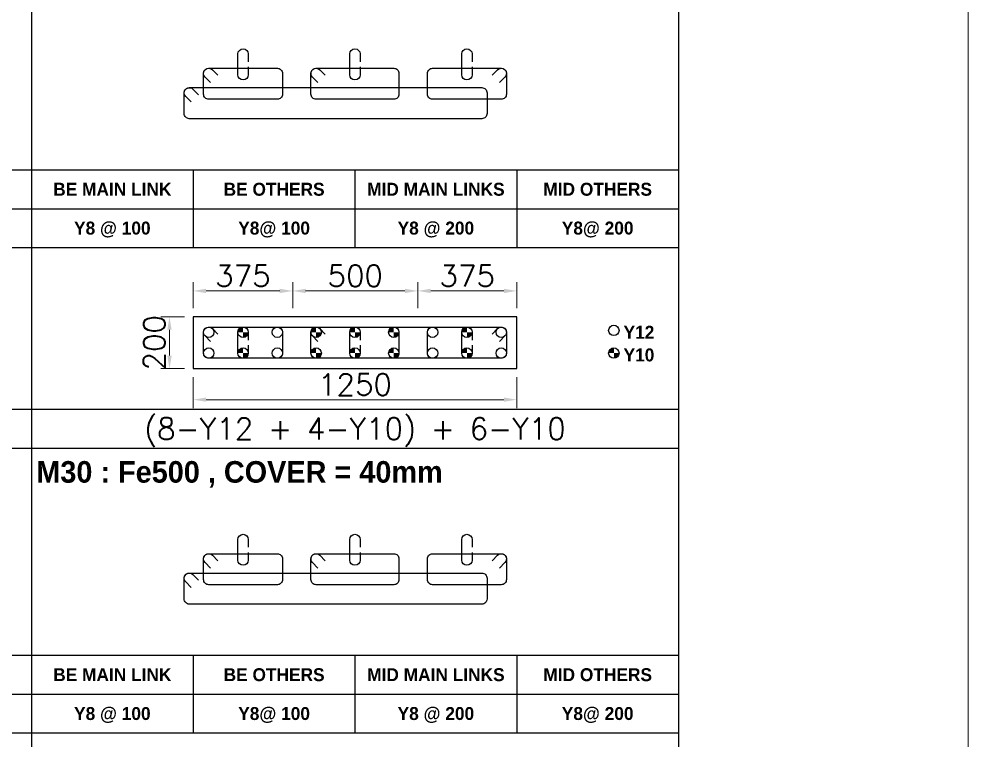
# Model space of a CAD drawing. Header units: millimetres. Extents: x -28707963 to -28231469, y 696001 to 896471.
# Drawn here: x -28253180 to -28242181, y 843164 to 851519 of the extents above; entities that cross this region are included whole.
import ezdxf
from ezdxf.enums import TextEntityAlignment as Align

# ---------------------------------------------------------------- set-up
doc = ezdxf.new("R2010")
doc.units = ezdxf.units.MM
doc.header["$MEASUREMENT"] = 0
doc.header["$PDMODE"] = 34
doc.header["$PDSIZE"] = -8
doc.layers.get('0').update_dxf_attribs({"lineweight": 5})
for name, color, linetype in [('09 COL TEXT-SCH', 2, 'Continuous'), ('14 REINF', 6, 'Continuous'), ('22 TABLE FRAME', 5, 'Continuous'), ('23 STIRRUPS', 5, 'Continuous'), ('TEXT', 4, 'Continuous')]:
    doc.layers.add(name, color=color, linetype=linetype)
doc.layers.add('19 COLUMN', color=1, linetype='Continuous', lineweight=25)
doc.styles.add('adani bold', font='')
doc.styles.add('ROMANS', font='simplex.shx')
doc.styles.get('adani bold').set_extended_font_data('Adani Bold', bold=True)
doc.dimstyles.new('D 50', dxfattribs={"dimscale": 100, "dimtxt": 3, "dimasz": 1.5, "dimexe": 1, "dimexo": 1, "dimgap": 0.5, "dimtad": 1, "dimdec": 0, "dimdsep": 46, "dimtxsty": 'ROMANS', "dimcen": 2.5, "dimclrd": 5, "dimclre": 5, "dimclrt": 4, "dimadec": 0, "dimazin": 0, "dimtfac": 1, "dimtdec": 0, "dimtmove": 0, "dimatfit": 3, "dimfxl": 1, "dimlwd": 0, "dimlwe": 0, "dimarcsym": 0})

# ---------------------------------------------------------------- blocks, each defined once
blk = doc.blocks.new('*D527')
at = {"color": 5, "lineweight": 0, "transparency": 16777216}
for p, q in [((-28251161, 847368), (-28251161, 847008)), ((-28247411, 847368), (-28247411, 847008)), ((-28251011, 847108), (-28247561, 847108))]:
    blk.add_line(p, q, dxfattribs=at)
at = {"color": 5, "transparency": 16777216}
for points in [[(-28251011, 847133), (-28251011, 847083), (-28251161, 847108)], [(-28247561, 847083), (-28247561, 847133), (-28247411, 847108)]]:
    blk.add_solid(points, dxfattribs=at)
at = {"layer": 'Defpoints', "color": 0, "transparency": 16777216}
for p in [(-28251161, 847468), (-28247411, 847468), (-28247411, 847108)]:
    blk.add_point(p, dxfattribs=at)
at = {"color": 4, "transparency": 16777216, "insert": (-28249286, 847283), "char_height": 250, "attachment_point": 5, "style": 'ROMANS'}
blk.add_mtext('1250', dxfattribs=at)
blk = doc.blocks.new('*D222')
at = {"color": 5, "lineweight": 0, "transparency": 16777216}
for p, q in [((-28251261, 848068), (-28251536, 848068)), ((-28251436, 847618), (-28251436, 847918)), ((-28251261, 847468), (-28251536, 847468))]:
    blk.add_line(p, q, dxfattribs=at)
at = {"color": 5, "transparency": 16777216}
for points in [[(-28251411, 847918), (-28251461, 847918), (-28251436, 848068)], [(-28251461, 847618), (-28251411, 847618), (-28251436, 847468)]]:
    blk.add_solid(points, dxfattribs=at)
at = {"layer": 'Defpoints', "color": 0, "transparency": 16777216}
for p in [(-28251436, 848068), (-28251161, 848068), (-28251161, 847468)]:
    blk.add_point(p, dxfattribs=at)
at = {"color": 4, "transparency": 16777216, "insert": (-28251611, 847768), "char_height": 250, "attachment_point": 5, "rotation": 90, "style": 'ROMANS'}
blk.add_mtext('200', dxfattribs=at)
blk = doc.blocks.new('*D223')
at = {"color": 5, "lineweight": 0, "transparency": 16777216}
for p, q in [((-28251161, 848168), (-28251161, 848468)), ((-28251011, 848368), (-28250158, 848368)), ((-28250008, 848168), (-28250008, 848468))]:
    blk.add_line(p, q, dxfattribs=at)
at = {"color": 5, "transparency": 16777216}
for points in [[(-28251011, 848393), (-28251011, 848343), (-28251161, 848368)], [(-28250158, 848343), (-28250158, 848393), (-28250008, 848368)]]:
    blk.add_solid(points, dxfattribs=at)
at = {"layer": 'Defpoints', "color": 0, "transparency": 16777216}
for p in [(-28250008, 848368), (-28251161, 848068), (-28250008, 848068)]:
    blk.add_point(p, dxfattribs=at)
at = {"color": 4, "transparency": 16777216, "insert": (-28250585, 848543), "char_height": 250, "attachment_point": 5, "style": 'ROMANS'}
blk.add_mtext('375', dxfattribs=at)
blk = doc.blocks.new('*D224')
at = {"color": 5, "lineweight": 0, "transparency": 16777216}
for p, q in [((-28250008, 848168), (-28250008, 848468)), ((-28249858, 848368), (-28248708, 848368)), ((-28248558, 848168), (-28248558, 848468))]:
    blk.add_line(p, q, dxfattribs=at)
at = {"color": 5, "transparency": 16777216}
for points in [[(-28249858, 848393), (-28249858, 848343), (-28250008, 848368)], [(-28248708, 848343), (-28248708, 848393), (-28248558, 848368)]]:
    blk.add_solid(points, dxfattribs=at)
at = {"layer": 'Defpoints', "color": 0, "transparency": 16777216}
for p in [(-28248558, 848368), (-28250008, 848068), (-28248558, 848068)]:
    blk.add_point(p, dxfattribs=at)
at = {"color": 4, "transparency": 16777216, "insert": (-28249283, 848543), "char_height": 250, "attachment_point": 5, "style": 'ROMANS'}
blk.add_mtext('500', dxfattribs=at)
blk = doc.blocks.new('*D225')
at = {"color": 5, "lineweight": 0, "transparency": 16777216}
for p, q in [((-28248558, 848168), (-28248558, 848468)), ((-28248408, 848368), (-28247561, 848368)), ((-28247411, 848168), (-28247411, 848468))]:
    blk.add_line(p, q, dxfattribs=at)
at = {"color": 5, "transparency": 16777216}
for points in [[(-28248408, 848393), (-28248408, 848343), (-28248558, 848368)], [(-28247561, 848343), (-28247561, 848393), (-28247411, 848368)]]:
    blk.add_solid(points, dxfattribs=at)
at = {"layer": 'Defpoints', "color": 0, "transparency": 16777216}
for p in [(-28247411, 848368), (-28248558, 848068), (-28247411, 848068)]:
    blk.add_point(p, dxfattribs=at)
at = {"color": 4, "transparency": 16777216, "insert": (-28247985, 848543), "char_height": 250, "attachment_point": 5, "style": 'ROMANS'}
blk.add_mtext('375', dxfattribs=at)
blk = doc.blocks.new('*D226')
at = {"color": 5, "lineweight": 0, "transparency": 16777216}
for p, q in [((-28251261, 848068), (-28251536, 848068)), ((-28251436, 847618), (-28251436, 847918)), ((-28251261, 847468), (-28251536, 847468))]:
    blk.add_line(p, q, dxfattribs=at)
at = {"color": 5, "transparency": 16777216}
for points in [[(-28251411, 847918), (-28251461, 847918), (-28251436, 848068)], [(-28251461, 847618), (-28251411, 847618), (-28251436, 847468)]]:
    blk.add_solid(points, dxfattribs=at)
at = {"layer": 'Defpoints', "color": 0, "transparency": 16777216}
for p in [(-28251436, 848068), (-28251161, 848068), (-28251161, 847468)]:
    blk.add_point(p, dxfattribs=at)
at = {"color": 4, "transparency": 16777216, "insert": (-28251611, 847768), "char_height": 250, "attachment_point": 5, "rotation": 90, "style": 'ROMANS'}
blk.add_mtext('200', dxfattribs=at)
blk = doc.blocks.new('*D227')
at = {"color": 5, "lineweight": 0, "transparency": 16777216}
for p, q in [((-28251161, 848168), (-28251161, 848468)), ((-28251011, 848368), (-28250158, 848368)), ((-28250008, 848168), (-28250008, 848468))]:
    blk.add_line(p, q, dxfattribs=at)
at = {"color": 5, "transparency": 16777216}
for points in [[(-28251011, 848393), (-28251011, 848343), (-28251161, 848368)], [(-28250158, 848343), (-28250158, 848393), (-28250008, 848368)]]:
    blk.add_solid(points, dxfattribs=at)
at = {"layer": 'Defpoints', "color": 0, "transparency": 16777216}
for p in [(-28250008, 848368), (-28251161, 848068), (-28250008, 848068)]:
    blk.add_point(p, dxfattribs=at)
at = {"color": 4, "transparency": 16777216, "insert": (-28250585, 848543), "char_height": 250, "attachment_point": 5, "style": 'ROMANS'}
blk.add_mtext('375', dxfattribs=at)
blk = doc.blocks.new('*D228')
at = {"color": 5, "lineweight": 0, "transparency": 16777216}
for p, q in [((-28250008, 848168), (-28250008, 848468)), ((-28249858, 848368), (-28248708, 848368)), ((-28248558, 848168), (-28248558, 848468))]:
    blk.add_line(p, q, dxfattribs=at)
at = {"color": 5, "transparency": 16777216}
for points in [[(-28249858, 848393), (-28249858, 848343), (-28250008, 848368)], [(-28248708, 848343), (-28248708, 848393), (-28248558, 848368)]]:
    blk.add_solid(points, dxfattribs=at)
at = {"layer": 'Defpoints', "color": 0, "transparency": 16777216}
for p in [(-28248558, 848368), (-28250008, 848068), (-28248558, 848068)]:
    blk.add_point(p, dxfattribs=at)
at = {"color": 4, "transparency": 16777216, "insert": (-28249283, 848543), "char_height": 250, "attachment_point": 5, "style": 'ROMANS'}
blk.add_mtext('500', dxfattribs=at)
blk = doc.blocks.new('*D229')
at = {"color": 5, "lineweight": 0, "transparency": 16777216}
for p, q in [((-28248558, 848168), (-28248558, 848468)), ((-28248408, 848368), (-28247561, 848368)), ((-28247411, 848168), (-28247411, 848468))]:
    blk.add_line(p, q, dxfattribs=at)
at = {"color": 5, "transparency": 16777216}
for points in [[(-28248408, 848393), (-28248408, 848343), (-28248558, 848368)], [(-28247561, 848343), (-28247561, 848393), (-28247411, 848368)]]:
    blk.add_solid(points, dxfattribs=at)
at = {"layer": 'Defpoints', "color": 0, "transparency": 16777216}
for p in [(-28247411, 848368), (-28248558, 848068), (-28247411, 848068)]:
    blk.add_point(p, dxfattribs=at)
at = {"color": 4, "transparency": 16777216, "insert": (-28247985, 848543), "char_height": 250, "attachment_point": 5, "style": 'ROMANS'}
blk.add_mtext('375', dxfattribs=at)

msp = doc.modelspace()

# ---------------------------------------------------------------- hatches: boundary and pattern name
at = {"layer": '14 REINF'}
h = msp.add_hatch(color=6, dxfattribs=at)
edge = h.paths.add_edge_path(flags=0)
edge.add_line((-28250643.6, 847888.4), (-28250583.6, 847888.4))
edge.add_line((-28250583.6, 847888.4), (-28250583.6, 847948.4))
edge.add_arc((-28250583.6, 847888.4), 60, 90, 180)
edge = h.paths.add_edge_path(flags=0)
edge.add_line((-28250523.6, 847888.4), (-28250583.6, 847888.4))
edge.add_line((-28250583.6, 847888.4), (-28250583.6, 847828.4))
edge.add_arc((-28250583.6, 847888.4), 60, 270, 360)
h = msp.add_hatch(color=6, dxfattribs=at)
edge = h.paths.add_edge_path(flags=0)
edge.add_line((-28249796.1, 847888.4), (-28249736.1, 847888.4))
edge.add_line((-28249736.1, 847888.4), (-28249736.1, 847948.4))
edge.add_arc((-28249736.1, 847888.4), 60, 90, 180)
edge = h.paths.add_edge_path(flags=0)
edge.add_line((-28249676.1, 847888.4), (-28249736.1, 847888.4))
edge.add_line((-28249736.1, 847888.4), (-28249736.1, 847828.4))
edge.add_arc((-28249736.1, 847888.4), 60, 270, 360)
h = msp.add_hatch(color=6, dxfattribs=at)
edge = h.paths.add_edge_path(flags=0)
edge.add_line((-28249346.1, 847888.4), (-28249286.1, 847888.4))
edge.add_line((-28249286.1, 847888.4), (-28249286.1, 847948.4))
edge.add_arc((-28249286.1, 847888.4), 60, 90, 180)
edge = h.paths.add_edge_path(flags=0)
edge.add_line((-28249226.1, 847888.4), (-28249286.1, 847888.4))
edge.add_line((-28249286.1, 847888.4), (-28249286.1, 847828.4))
edge.add_arc((-28249286.1, 847888.4), 60, 270, 360)
h = msp.add_hatch(color=6, dxfattribs=at)
edge = h.paths.add_edge_path(flags=0)
edge.add_line((-28248896.1, 847888.4), (-28248836.1, 847888.4))
edge.add_line((-28248836.1, 847888.4), (-28248836.1, 847948.4))
edge.add_arc((-28248836.1, 847888.4), 60, 90, 180)
edge = h.paths.add_edge_path(flags=0)
edge.add_line((-28248776.1, 847888.4), (-28248836.1, 847888.4))
edge.add_line((-28248836.1, 847888.4), (-28248836.1, 847828.4))
edge.add_arc((-28248836.1, 847888.4), 60, 270, 360)
h = msp.add_hatch(color=6, dxfattribs=at)
edge = h.paths.add_edge_path(flags=0)
edge.add_line((-28248048.6, 847888.4), (-28247988.6, 847888.4))
edge.add_line((-28247988.6, 847888.4), (-28247988.6, 847948.4))
edge.add_arc((-28247988.6, 847888.4), 60, 90, 180)
edge = h.paths.add_edge_path(flags=0)
edge.add_line((-28247928.6, 847888.4), (-28247988.6, 847888.4))
edge.add_line((-28247988.6, 847888.4), (-28247988.6, 847828.4))
edge.add_arc((-28247988.6, 847888.4), 60, 270, 360)
h = msp.add_hatch(color=6, dxfattribs=at)
edge = h.paths.add_edge_path(flags=0)
edge.add_line((-28250643.6, 847648.4), (-28250583.6, 847648.4))
edge.add_line((-28250583.6, 847648.4), (-28250583.6, 847708.4))
edge.add_arc((-28250583.6, 847648.4), 60, 90, 180)
edge = h.paths.add_edge_path(flags=0)
edge.add_line((-28250523.6, 847648.4), (-28250583.6, 847648.4))
edge.add_line((-28250583.6, 847648.4), (-28250583.6, 847588.4))
edge.add_arc((-28250583.6, 847648.4), 60, 270, 360)
h = msp.add_hatch(color=6, dxfattribs=at)
edge = h.paths.add_edge_path(flags=0)
edge.add_line((-28249796.1, 847648.4), (-28249736.1, 847648.4))
edge.add_line((-28249736.1, 847648.4), (-28249736.1, 847708.4))
edge.add_arc((-28249736.1, 847648.4), 60, 90, 180)
edge = h.paths.add_edge_path(flags=0)
edge.add_line((-28249676.1, 847648.4), (-28249736.1, 847648.4))
edge.add_line((-28249736.1, 847648.4), (-28249736.1, 847588.4))
edge.add_arc((-28249736.1, 847648.4), 60, 270, 360)
h = msp.add_hatch(color=6, dxfattribs=at)
edge = h.paths.add_edge_path(flags=0)
edge.add_line((-28249346.1, 847648.4), (-28249286.1, 847648.4))
edge.add_line((-28249286.1, 847648.4), (-28249286.1, 847708.4))
edge.add_arc((-28249286.1, 847648.4), 60, 90, 180)
edge = h.paths.add_edge_path(flags=0)
edge.add_line((-28249226.1, 847648.4), (-28249286.1, 847648.4))
edge.add_line((-28249286.1, 847648.4), (-28249286.1, 847588.4))
edge.add_arc((-28249286.1, 847648.4), 60, 270, 360)
h = msp.add_hatch(color=6, dxfattribs=at)
edge = h.paths.add_edge_path(flags=0)
edge.add_line((-28248896.1, 847648.4), (-28248836.1, 847648.4))
edge.add_line((-28248836.1, 847648.4), (-28248836.1, 847708.4))
edge.add_arc((-28248836.1, 847648.4), 60, 90, 180)
edge = h.paths.add_edge_path(flags=0)
edge.add_line((-28248776.1, 847648.4), (-28248836.1, 847648.4))
edge.add_line((-28248836.1, 847648.4), (-28248836.1, 847588.4))
edge.add_arc((-28248836.1, 847648.4), 60, 270, 360)
h = msp.add_hatch(color=6, dxfattribs=at)
edge = h.paths.add_edge_path(flags=0)
edge.add_line((-28248048.6, 847648.4), (-28247988.6, 847648.4))
edge.add_line((-28247988.6, 847648.4), (-28247988.6, 847708.4))
edge.add_arc((-28247988.6, 847648.4), 60, 90, 180)
edge = h.paths.add_edge_path(flags=0)
edge.add_line((-28247928.6, 847648.4), (-28247988.6, 847648.4))
edge.add_line((-28247988.6, 847648.4), (-28247988.6, 847588.4))
edge.add_arc((-28247988.6, 847648.4), 60, 270, 360)
h = msp.add_hatch(color=6, dxfattribs=at)
edge = h.paths.add_edge_path(flags=0)
edge.add_line((-28246346.1, 847648.4), (-28246286.1, 847648.4))
edge.add_line((-28246286.1, 847648.4), (-28246286.1, 847708.4))
edge.add_arc((-28246286.1, 847648.4), 60, 90, 180)
edge = h.paths.add_edge_path(flags=0)
edge.add_line((-28246226.1, 847648.4), (-28246286.1, 847648.4))
edge.add_line((-28246286.1, 847648.4), (-28246286.1, 847588.4))
edge.add_arc((-28246286.1, 847648.4), 60, 270, 360)

# ---------------------------------------------------------------- linework, layer by layer
msp.add_lwpolyline([(-28341538.8, 788796.2), (-28242181.2, 788796.2), (-28242181.2, 874671.2), (-28341538.8, 874671.2)], close=True)
at = {"layer": '14 REINF', "color": 6}
for centre in [(-28250981.1, 847888.4), (-28250583.6, 847888.4), (-28250186.1, 847888.4), (-28249736.1, 847888.4), (-28249286.1, 847888.4), (-28248836.1, 847888.4), (-28248386.1, 847888.4), (-28247988.6, 847888.4), (-28247591.1, 847888.4), (-28246286.1, 847910.9), (-28250981.1, 847648.4), (-28250583.6, 847648.4), (-28250186.1, 847648.4), (-28249736.1, 847648.4), (-28249286.1, 847648.4), (-28248836.1, 847648.4), (-28248386.1, 847648.4), (-28247988.6, 847648.4), (-28247591.1, 847648.4), (-28246286.1, 847648.4)]:
    msp.add_circle(centre, 60, dxfattribs=at)
at = {"layer": '19 COLUMN', "color": 4}
for points in [[(-28247411.1, 848068.4), (-28251161.1, 848068.4)], [(-28251161.1, 848068.4), (-28251161.1, 847468.4)], [(-28247411.1, 847468.4), (-28247411.1, 848068.4)], [(-28251161.1, 847468.4), (-28247411.1, 847468.4)]]:
    msp.add_lwpolyline(points, dxfattribs=at)
at = {"layer": '22 TABLE FRAME', "color": 5, "linetype": 'Continuous'}
for p, q in [((-28253036.1, 863421.2), (-28253036.1, 788796.2)), ((-28245536.1, 863421.2), (-28245536.1, 788796.2)), ((-28330286.1, 849771.2), (-28245536.1, 849771.2)), ((-28251161.1, 849771.2), (-28251161.1, 848871.2)), ((-28249286.1, 849771.2), (-28249286.1, 848871.2)), ((-28247411.1, 849771.2), (-28247411.1, 848871.2)), ((-28330286.1, 849321.2), (-28245536.1, 849321.2)), ((-28330286.1, 848871.2), (-28245536.1, 848871.2)), ((-28330286.1, 846996.2), (-28245536.1, 846996.2)), ((-28334786.1, 846546.2), (-28245536.1, 846546.2)), ((-28330286.1, 844146.2), (-28245536.1, 844146.2)), ((-28251161.1, 844146.2), (-28251161.1, 843246.2)), ((-28249286.1, 844146.2), (-28249286.1, 843246.2)), ((-28247411.1, 844146.2), (-28247411.1, 843246.2)), ((-28330286.1, 843696.2), (-28245536.1, 843696.2)), ((-28330286.1, 843246.2), (-28245536.1, 843246.2))]:
    msp.add_line(p, q, dxfattribs=at)
at = {"layer": '23 STIRRUPS', "color": 5}
for points in [[(-28250523.6, 850963.4), (-28250523.6, 850873.4, -1), (-28250643.6, 850873.4), (-28250643.6, 851113.4, -1), (-28250523.6, 851113.4), (-28250523.6, 851023.4)], [(-28249226.1, 850963.4), (-28249226.1, 850873.4, -1), (-28249346.1, 850873.4), (-28249346.1, 851113.4, -1), (-28249226.1, 851113.4), (-28249226.1, 851023.4)], [(-28247928.6, 850963.4), (-28247928.6, 850873.4, -1), (-28248048.6, 850873.4), (-28248048.6, 851113.4, -1), (-28247928.6, 851113.4), (-28247928.6, 851023.4)], [(-28250959.9, 850782.3), (-28251023.5, 850845.9, -0.668178), (-28250981.1, 850948.4), (-28250186.1, 850948.4, -0.4142136), (-28250126.1, 850888.4), (-28250126.1, 850648.4, -0.4142136), (-28250186.1, 850588.4), (-28250981.1, 850588.4, -0.4142136), (-28251041.1, 850648.4), (-28251041.1, 850888.4, -0.6681793), (-28250938.7, 850930.8), (-28250875, 850867.1)], [(-28249714.9, 850782.3), (-28249778.5, 850845.9, -0.668178), (-28249736.1, 850948.4), (-28248836.1, 850948.4, -0.4142136), (-28248776.1, 850888.4), (-28248776.1, 850648.4, -0.4142136), (-28248836.1, 850588.4), (-28249736.1, 850588.4, -0.4142136), (-28249796.1, 850648.4), (-28249796.1, 850888.4, -0.6681793), (-28249693.7, 850930.8), (-28249630, 850867.1)], [(-28247697.2, 850867.1), (-28247633.5, 850930.8, -0.6681793), (-28247531.1, 850888.4), (-28247531.1, 850648.4, -0.4142136), (-28247591.1, 850588.4), (-28248386.1, 850588.4, -0.4142136), (-28248446.1, 850648.4), (-28248446.1, 850888.4, -0.4142136), (-28248386.1, 850948.4), (-28247591.1, 850948.4, -0.668178), (-28247548.7, 850845.9), (-28247612.3, 850782.3)], [(-28251184.9, 850557.3), (-28251248.5, 850620.9, -0.668178), (-28251206.1, 850723.4), (-28247816.1, 850723.4, -0.4142136), (-28247756.1, 850663.4), (-28247756.1, 850423.4, -0.4142136), (-28247816.1, 850363.4), (-28251206.1, 850363.4, -0.4142136), (-28251266.1, 850423.4), (-28251266.1, 850663.4, -0.6681793), (-28251163.7, 850705.8), (-28251100, 850642.1)], [(-28250959.9, 847782.3), (-28251023.5, 847845.9, -0.668178), (-28250981.1, 847948.4), (-28247591.1, 847948.4, -0.4142136), (-28247531.1, 847888.4), (-28247531.1, 847648.4, -0.4142136), (-28247591.1, 847588.4), (-28250981.1, 847588.4, -0.4142136), (-28251041.1, 847648.4), (-28251041.1, 847888.4, -0.6681793), (-28250938.7, 847930.8), (-28250875, 847867.1)], [(-28250959.9, 847782.3), (-28251023.5, 847845.9, -0.668178), (-28250981.1, 847948.4), (-28250186.1, 847948.4, -0.4142136), (-28250126.1, 847888.4), (-28250126.1, 847648.4, -0.4142136), (-28250186.1, 847588.4), (-28250981.1, 847588.4, -0.4142136), (-28251041.1, 847648.4), (-28251041.1, 847888.4, -0.6681793), (-28250938.7, 847930.8), (-28250875, 847867.1)], [(-28250523.6, 847738.4), (-28250523.6, 847648.4, -1), (-28250643.6, 847648.4), (-28250643.6, 847888.4, -1), (-28250523.6, 847888.4), (-28250523.6, 847798.4)], [(-28249714.9, 847782.3), (-28249778.5, 847845.9, -0.668178), (-28249736.1, 847948.4), (-28248836.1, 847948.4, -0.4142136), (-28248776.1, 847888.4), (-28248776.1, 847648.4, -0.4142136), (-28248836.1, 847588.4), (-28249736.1, 847588.4, -0.4142136), (-28249796.1, 847648.4), (-28249796.1, 847888.4, -0.6681793), (-28249693.7, 847930.8), (-28249630, 847867.1)], [(-28249226.1, 847738.4), (-28249226.1, 847648.4, -1), (-28249346.1, 847648.4), (-28249346.1, 847888.4, -1), (-28249226.1, 847888.4), (-28249226.1, 847798.4)], [(-28247697.2, 847867.1), (-28247633.5, 847930.8, -0.6681793), (-28247531.1, 847888.4), (-28247531.1, 847648.4, -0.4142136), (-28247591.1, 847588.4), (-28248386.1, 847588.4, -0.4142136), (-28248446.1, 847648.4), (-28248446.1, 847888.4, -0.4142136), (-28248386.1, 847948.4), (-28247591.1, 847948.4, -0.668178), (-28247548.7, 847845.9), (-28247612.3, 847782.3)], [(-28247928.6, 847738.4), (-28247928.6, 847648.4, -1), (-28248048.6, 847648.4), (-28248048.6, 847888.4, -1), (-28247928.6, 847888.4), (-28247928.6, 847798.4)], [(-28250523.6, 845338.4), (-28250523.6, 845248.4, -1), (-28250643.6, 845248.4), (-28250643.6, 845488.4, -1), (-28250523.6, 845488.4), (-28250523.6, 845398.4)], [(-28249226.1, 845338.4), (-28249226.1, 845248.4, -1), (-28249346.1, 845248.4), (-28249346.1, 845488.4, -1), (-28249226.1, 845488.4), (-28249226.1, 845398.4)], [(-28247928.6, 845338.4), (-28247928.6, 845248.4, -1), (-28248048.6, 845248.4), (-28248048.6, 845488.4, -1), (-28247928.6, 845488.4), (-28247928.6, 845398.4)], [(-28250959.9, 845157.3), (-28251023.5, 845220.9, -0.668178), (-28250981.1, 845323.4), (-28250186.1, 845323.4, -0.4142136), (-28250126.1, 845263.4), (-28250126.1, 845023.4, -0.4142136), (-28250186.1, 844963.4), (-28250981.1, 844963.4, -0.4142136), (-28251041.1, 845023.4), (-28251041.1, 845263.4, -0.6681793), (-28250938.7, 845305.8), (-28250875, 845242.1)], [(-28249714.9, 845157.3), (-28249778.5, 845220.9, -0.668178), (-28249736.1, 845323.4), (-28248836.1, 845323.4, -0.4142136), (-28248776.1, 845263.4), (-28248776.1, 845023.4, -0.4142136), (-28248836.1, 844963.4), (-28249736.1, 844963.4, -0.4142136), (-28249796.1, 845023.4), (-28249796.1, 845263.4, -0.6681793), (-28249693.7, 845305.8), (-28249630, 845242.1)], [(-28247697.2, 845242.1), (-28247633.5, 845305.8, -0.6681793), (-28247531.1, 845263.4), (-28247531.1, 845023.4, -0.4142136), (-28247591.1, 844963.4), (-28248386.1, 844963.4, -0.4142136), (-28248446.1, 845023.4), (-28248446.1, 845263.4, -0.4142136), (-28248386.1, 845323.4), (-28247591.1, 845323.4, -0.668178), (-28247548.7, 845220.9), (-28247612.3, 845157.3)], [(-28251184.9, 844932.3), (-28251248.5, 844995.9, -0.668178), (-28251206.1, 845098.4), (-28247816.1, 845098.4, -0.4142136), (-28247756.1, 845038.4), (-28247756.1, 844798.4, -0.4142136), (-28247816.1, 844738.4), (-28251206.1, 844738.4, -0.4142136), (-28251266.1, 844798.4), (-28251266.1, 845038.4, -0.6681793), (-28251163.7, 845080.8), (-28251100, 845017.1)]]:
    msp.add_lwpolyline(points, format="xyb", dxfattribs=at)

# ---------------------------------------------------------------- texts
at = {"layer": '09 COL TEXT-SCH', "color": 3, "linetype": 'Continuous', "style": 'ROMANS'}
msp.add_text('(8-Y12 + 4-Y10) + 6-Y10', height=250, dxfattribs=at).set_placement((-28249286.1, 846771.2), align=Align.MIDDLE_CENTER)
at = {"layer": 'TEXT', "style": 'adani bold'}
for s, p in [('BE MAIN LINK', (-28252098.6, 849546.2)), ('BE OTHERS', (-28250223.6, 849546.2)), ('MID MAIN LINKS', (-28248348.6, 849546.2)), ('MID OTHERS', (-28246473.6, 849546.2)), ('Y8 @ 100', (-28252098.6, 849096.2)), ('Y8@ 100', (-28250223.6, 849096.2)), ('Y8 @ 200', (-28248348.6, 849096.2)), ('Y8@ 200', (-28246473.6, 849096.2)), ('BE MAIN LINK', (-28252098.6, 843921.2)), ('BE OTHERS', (-28250223.6, 843921.2)), ('MID MAIN LINKS', (-28248348.6, 843921.2)), ('MID OTHERS', (-28246473.6, 843921.2)), ('Y8 @ 100', (-28252098.6, 843471.2)), ('Y8@ 100', (-28250223.6, 843471.2)), ('Y8 @ 200', (-28248348.6, 843471.2)), ('Y8@ 200', (-28246473.6, 843471.2))]:
    msp.add_text(s, height=150, dxfattribs=at).set_placement(p, align=Align.MIDDLE_CENTER)
for s, p in [('Y12', (-28246173.6, 847888.7)), ('Y10', (-28246173.6, 847626.2))]:
    msp.add_text(s, height=150, dxfattribs=at).set_placement(p, align=Align.MIDDLE_LEFT)
at = {"layer": 'TEXT', "lineweight": 40, "style": 'adani bold'}
msp.add_text('M30 : Fe500 , COVER = 40mm', height=250, dxfattribs=at).set_placement((-28252979.8, 846146.2))

# ---------------------------------------------------------------- dimensions: what is measured, and where the dimension line sits
for p1, p2, distance, text, override, picture, middle in [((-28251161.1, 848068.4), (-28250008.4, 848068.4), 300, '375', {"dimtxt": 2.5, "dimtxsty": 'ROMANS'}, '*D223', (-28250584.8, 848543.4)), ((-28251161.1, 848068.4), (-28250008.4, 848068.4), 300, '375', {"dimtxt": 2.5, "dimtxsty": 'ROMANS'}, '*D227', (-28250584.8, 848543.4)), ((-28250008.4, 848068.4), (-28248558.4, 848068.4), 300, '500', {"dimtxt": 2.5, "dimtxsty": 'ROMANS'}, '*D224', (-28249283.4, 848543.4)), ((-28250008.4, 848068.4), (-28248558.4, 848068.4), 300, '500', {"dimtxt": 2.5, "dimtxsty": 'ROMANS'}, '*D228', (-28249283.4, 848543.4)), ((-28248558.4, 848068.4), (-28247411.1, 848068.4), 300, '375', {"dimtxt": 2.5, "dimtxsty": 'ROMANS'}, '*D225', (-28247984.7, 848543.4)), ((-28248558.4, 848068.4), (-28247411.1, 848068.4), 300, '375', {"dimtxt": 2.5, "dimtxsty": 'ROMANS'}, '*D229', (-28247984.7, 848543.4)), ((-28251161.1, 847468.4), (-28247411.1, 847468.4), -360, '1250', {"dimtxt": 2.5}, '*D527', (-28249286.1, 847283.4))]:
    dim = msp.add_aligned_dim(p1=p1, p2=p2, distance=distance, text=text, dimstyle='D 50', override=override)
    dim.commit()
    dim.dimension.update_dxf_attribs({"geometry": picture, "text_midpoint": middle})
for picture in ['*D222', '*D226']:
    dim = msp.add_linear_dim(base=(-28251436.1, 848068.4), p1=(-28251161.1, 847468.4), p2=(-28251161.1, 848068.4), angle=90, text='200', dimstyle='D 50', override={"dimtxt": 2.5, "dimtxsty": 'ROMANS'})
    dim.commit()
    dim.dimension.update_dxf_attribs({"geometry": picture, "text_midpoint": (-28251436.1, 847768.4), "dimtype": 161})

doc.saveas('drawing.dxf')
